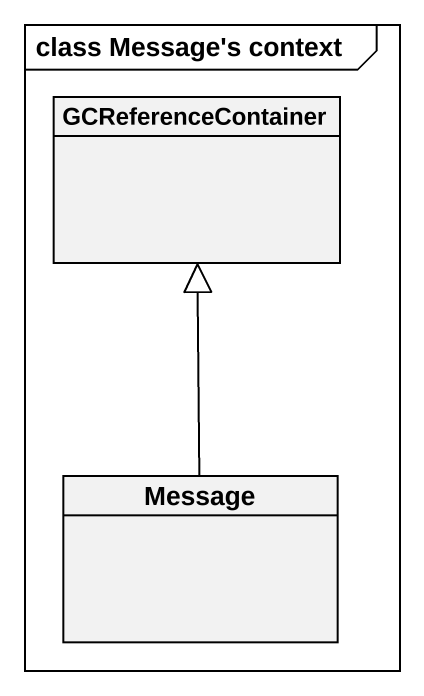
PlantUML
@startuml
mainframe class Message's context
hide circle
hide empty members
class GCReferenceContainer
class Message
Message -up-|> GCReferenceContainer
@enduml
